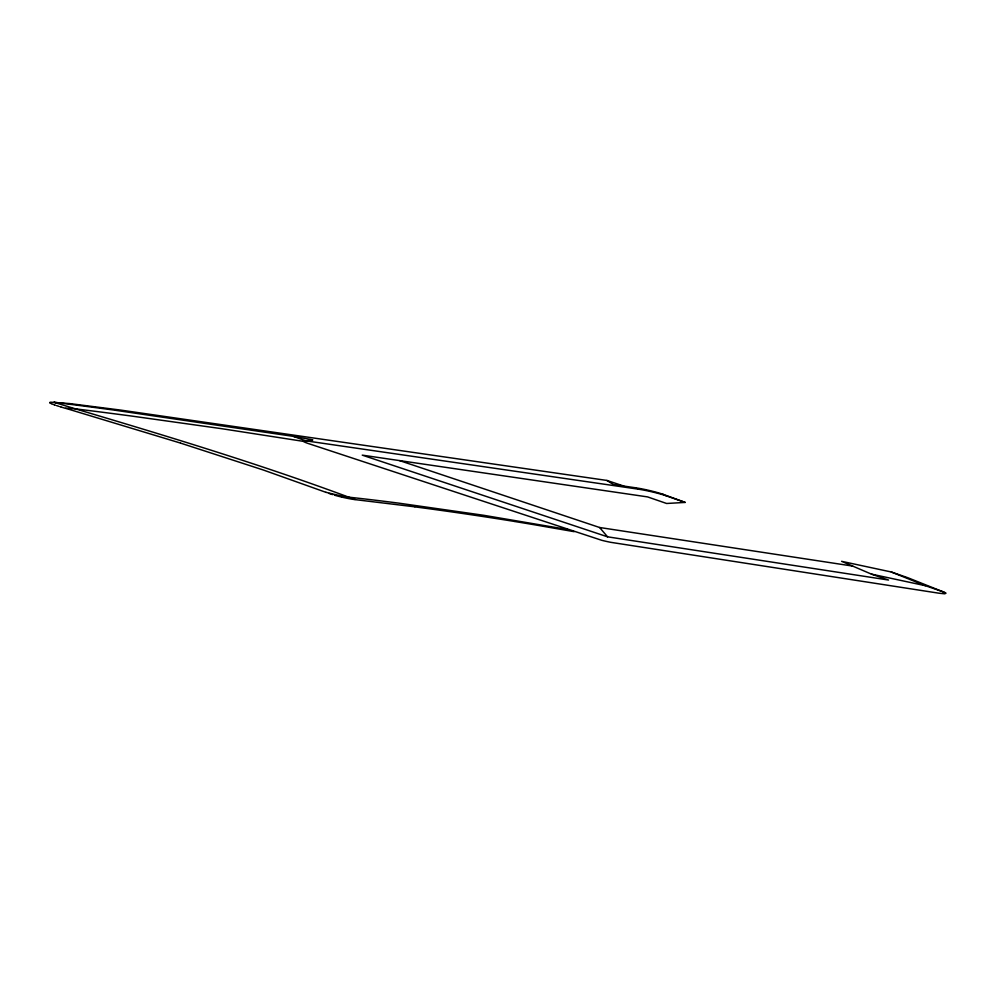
<?xml version="1.0" encoding="UTF-8"?>
<svg xmlns="http://www.w3.org/2000/svg" width="996" height="996" viewBox="0 0 996 996"><rect width="100%" height="100%" fill="white"/><g stroke="black" fill="none" stroke-linecap="round" stroke-linejoin="round"><path stroke-width="1.49" d="M663.075 494.315L685.198 502.42L666.61 503.478L647.587 496.904L362.245 455.135L607.56 536.819L888.532 580.033L871.376 574.107L841.583 561.321L891.221 571.965L906.933 577.419A15.438 1.457 13.2 0 1 908.477 577.991L944.046 592.184A15.799 1.482 13.2 0 1 946.013 593.18L944.743 593.815L938.879 593.193L610.673 542.31A20.381 1.917 13.2 0 1 601.796 540.318L308.885 443.718A17.853 1.681 13.2 0 1 304.054 440.904M69.284 403.542L50.746 402.21A18.812 1.768 13.2 0 0 49.862 402.733M69.558 403.567L120.74 410.103L606.938 480.446L623.82 486.073M414.759 506.815L355.721 499.693A17.33 1.631 13.2 0 1 341.653 497.066L341.616 497.054M635.61 487.791L613.474 484.566L606.913 480.47M638.062 489.123L309.295 441.328A17.181 1.619 13.2 0 0 304.178 440.942L312.806 439.921L311.91 439.722M399.608 460.613L599.592 527.494L852.663 566.077M293.521 436.397L113.644 410.028A2224.018 209.297 13.2 0 0 53.834 402.222L56.274 402.969M303.643 441.402L221.461 428.654L131.771 416.079A1851.651 174.25 13.2 0 0 75.323 408.833L70.716 408.472A100.335 9.437 13.2 0 0 67.529 408.285L65.636 408.31L180.239 442.996M514.521 521.481L523.336 522.912A578.041 54.394 13.2 0 1 534.79 524.817L574.107 531.665M293.758 436.435L308.71 439.074A16.944 1.594 13.2 0 1 311.91 439.722M567.571 529.499L483.62 515.281L398.823 503.154A872.72 82.133 13.2 0 0 348.712 497.166A28.697 2.702 13.2 0 1 340.844 495.884L325.941 492.323M871.376 574.107L925.458 585.71L942.428 591.587A15.911 1.494 13.2 0 1 944.046 592.184M65.499 408.335L61.179 407.053M75.659 408.933C167.216 436.161 258.761 463.812 348.363 497.029M75.086 408.758L61.179 404.5M60.806 406.941L59.71 406.605M332.564 494.614L332.403 494.564A18.986 1.793 13.2 0 1 331.481 494.277L330.884 494.078A22.323 2.104 13.2 0 1 329.788 493.717L329.029 493.456M60.843 404.388L57.046 403.218M180.637 443.133L263.168 469.95L326.003 492.348M58.752 406.306L56.548 405.596M55.365 405.21L54.693 404.974M666.05 495.771L685.198 502.42M305.685 440.767L296.858 437.667M54.456 404.886L53.286 404.463A21.588 2.029 13.2 0 1 51.917 403.915L51.58 403.766M348.986 497.253L353.057 498.71M353.281 498.784L355.149 499.469M295.513 437.182L294.181 436.684A11.168 1.046 13.2 0 1 293.758 436.509M891.221 571.965L925.458 585.71M599.592 527.494L607.56 536.819M635.722 487.828A19.92 1.88 13.2 0 1 663.199 494.34M341.317 496.979A16.957 1.594 13.2 0 1 335.328 495.423A17.33 1.631 13.2 0 1 334.382 495.161M638.187 489.161A20.318 1.917 13.2 0 1 666.175 495.796M414.983 506.889A774.913 72.932 13.2 0 1 514.359 521.418M51.257 403.617A19.31 1.818 13.2 0 1 49.949 402.832"/></g></svg>
